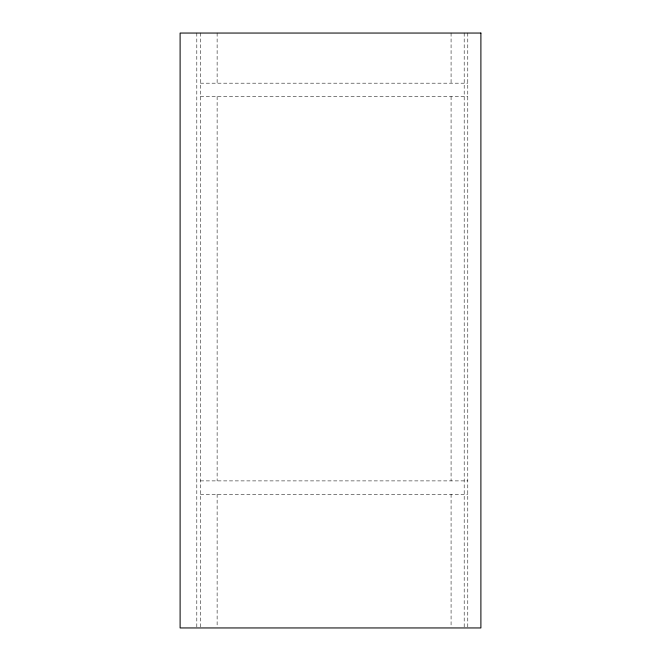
<?xml version="1.0" encoding="UTF-8"?>
<svg xmlns="http://www.w3.org/2000/svg" width="661" height="661" viewBox="0 0 661 661"><rect width="100%" height="100%" fill="white"/><g stroke="black" fill="none" stroke-linecap="round" stroke-linejoin="round"><path stroke-width="0.5" stroke-dasharray="3.31 2.48" d="M200.415 83.179L467.781 83.179M200.415 96.547L467.781 96.547M200.415 480.894L467.781 480.894M200.415 494.263L467.781 494.263M467.781 33.05L467.781 626.925M464.187 33.05L464.187 626.917M451.075 33.05L451.075 83.179M451.075 96.547L451.075 480.894M451.075 494.263L451.075 626.925M217.122 33.05L217.122 83.179M217.122 96.547L217.122 480.894M217.122 494.263L217.122 626.925M200.415 33.05L200.415 626.925M196.813 33.05L196.813 626.917"/><path stroke-width="0.99" d="M480.894 33.05L180.106 33.05L180.106 627.95L480.894 627.95L480.894 33.05"/></g></svg>
